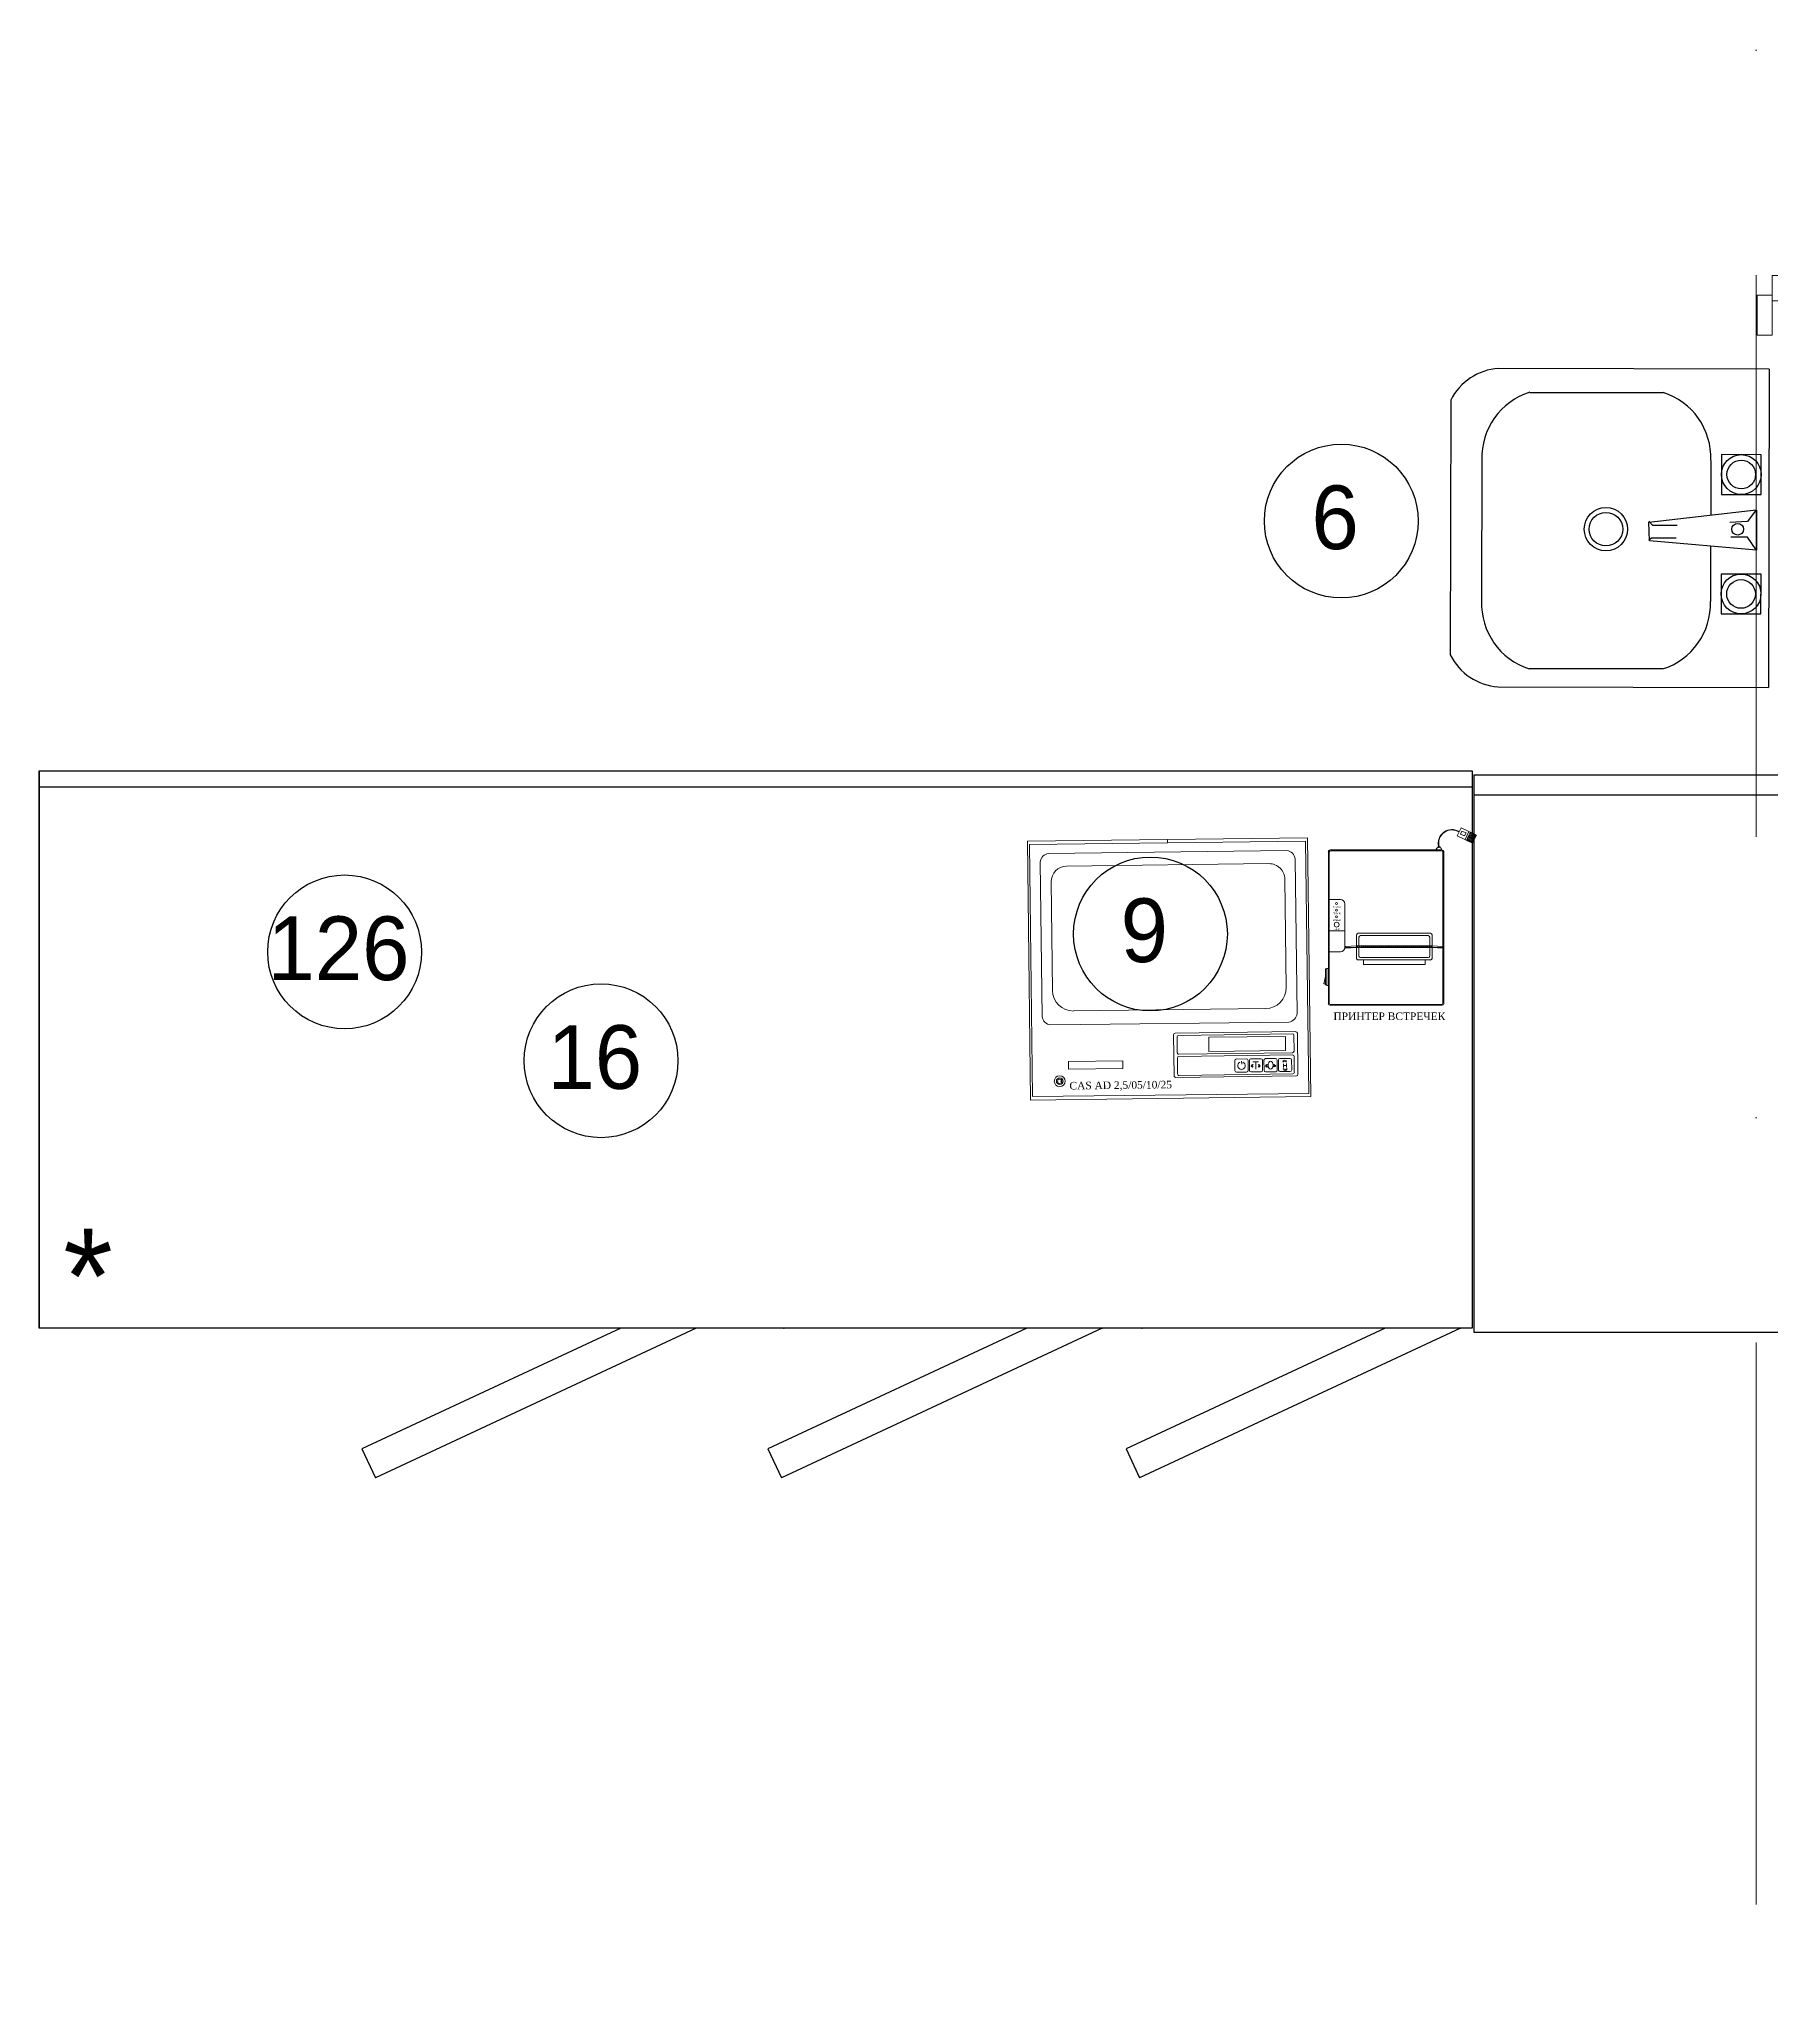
# Model space of a CAD drawing. Header units: millimetres. Extents: x -34838 to 729576, y -214038 to 121482.
# Drawn here: x 602023 to 604198, y -46741 to -44273 of the extents above; entities that cross this region are included whole.
import ezdxf
from ezdxf.enums import TextEntityAlignment as Align

# ---------------------------------------------------------------- set-up
doc = ezdxf.new("R2010")
doc.units = ezdxf.units.MM
doc.header["$MEASUREMENT"] = 0
doc.linetypes.add('DASHEDX2', pattern=[38.1, 25.4, -12.7])
doc.linetypes.add('Штрихпунктирная', pattern=[1340.555525, 705.555534, -352.777767, 0, -282.222223])
for name, color, linetype in [('OBORUD-Plosk', 1, 'Continuous'), ('OBORUD-Testi', 2, 'Continuous'), ('А _ ОСІ КООРДИНАЦІЙНІ.3D', 7, 'Continuous'), ('Двери ARCHICAD', 7, 'Continuous')]:
    doc.layers.add(name, color=color, linetype=linetype)
for name, color, linetype, lineweight in [('S-Prof__Обладнання__Ваги', 243, 'Continuous', 5), ('А _ ОСІ КООРДИНАЦІЙНІ.3D_Ном._пера__105', 7, 'Continuous', 13), ('А _ ОСІ КООРДИНАЦІЙНІ.3D_Ном._пера__25', 7, 'Continuous', 0), ('Двери ARCHICAD_Ном._пера__1', 7, 'Continuous', 13), ('Двери ARCHICAD_Ном._пера__23', 7, 'Continuous', 20), ('Двери ARCHICAD_Ном._пера__27', 7, 'Continuous', 35), ('Двери ARCHICAD_Ном._пера__3', 7, 'Continuous', 15), ('Облікове обладнання', 52, 'Continuous', 5)]:
    doc.layers.add(name, color=color, linetype=linetype, lineweight=lineweight)
doc.styles.add('ROMANS', font='romans', dxfattribs={"height": 12})
doc.styles.add('Артишок размер', font='Times New Roman.ttf')
doc.styles.add('СГЕНЕРИР_СТИЛЬ_1', font='Arial.ttf')

# ---------------------------------------------------------------- blocks, each defined once
blk = doc.blocks.new('Стандартный Маркер Сетки_3')
at = {"layer": 'А _ ОСІ КООРДИНАЦІЙНІ.3D_Ном._пера__105', "color": 7, "linetype": 'Штрихпунктирная', "lineweight": 13}
blk.add_line((600, 0), (18299.2, 0), dxfattribs=at)
at = {"layer": 'А _ ОСІ КООРДИНАЦІЙНІ.3D_Ном._пера__25', "color": 7, "lineweight": 0, "style": 'СГЕНЕРИР_СТИЛЬ_1'}
blk.add_attdef('AC_MarkerText_1', text='', height=700, rotation=90, dxfattribs=at).set_placement((19899.2, 40), align=Align.MIDDLE_CENTER)
blk = doc.blocks.new('Металлическая Дверь 22_7')
at = {"layer": 'Двери ARCHICAD_Ном._пера__1', "color": 7, "linetype": 'Continuous', "lineweight": 13}
blk.add_arc((480, 0), 960, 148.0002, 180, dxfattribs=at)
at = {"layer": 'Двери ARCHICAD_Ном._пера__23', "color": 7, "linetype": 'Continuous', "lineweight": 20}
for p, q in [((-480, 0), (-500, 0)), ((-500, 0), (-500, -100)), ((-480, -40), (-480, 0)), ((500, 0), (480, 0)), ((480, 0), (480, -40)), ((500, -100), (500, 0)), ((-468, -40), (-480, -40)), ((-468, -100), (-468, -40)), ((480, -40), (468, -40)), ((468, -40), (468, -100)), ((-500, -100), (-468, -100)), ((468, -100), (500, -100))]:
    blk.add_line(p, q, dxfattribs=at)
at = {"layer": 'Двери ARCHICAD_Ном._пера__27', "color": 7, "linetype": 'Continuous', "lineweight": 35}
for p, q in [((-500, 0), (-500, 40)), ((-500, 0), (-500, 40)), ((500, 0), (500, 40)), ((500, 0), (500, 40)), ((-500, -80), (-500, 0)), ((-500, -80), (-500, 0)), ((500, -80), (500, 0)), ((500, -80), (500, 0))]:
    blk.add_line(p, q, dxfattribs=at)
at = {"layer": 'Двери ARCHICAD_Ном._пера__3', "color": 7, "linetype": 'Continuous', "lineweight": 15}
for p, q in [((-355.3, 474.8), (-334.1, 508.7)), ((-334.1, 508.7), (480, 0)), ((458.8, -33.9), (-355.3, 474.8)), ((-493, 79), (-543, 79)), ((-543, 79), (-543, 60)), ((-493, 60), (-493, 79)), ((543, 79), (493, 79)), ((493, 79), (493, 60)), ((543, 60), (543, 79)), ((-543, 60), (-493, 60)), ((-481, 60), (-500, 60)), ((-500, 60), (-500, 0)), ((-481, 0), (-481, 60)), ((500, 60), (481, 60)), ((481, 60), (481, 0)), ((493, 60), (543, 60)), ((500, 0), (500, 60)), ((-500, 0), (-481, 0)), ((480, 0), (458.8, -33.9)), ((481, 0), (500, 0)), ((-493, -100), (-543, -100)), ((-543, -100), (-543, -119)), ((-543, -119), (-493, -119)), ((-493, -119), (-493, -100)), ((543, -100), (493, -100)), ((493, -100), (493, -119)), ((493, -119), (543, -119)), ((543, -119), (543, -100))]:
    blk.add_line(p, q, dxfattribs=at)
blk = doc.blocks.new('T11A')
at = {"layer": 'OBORUD-Plosk'}
for p, q in [((0, -70), (0, 0)), ((110, 0), (0, 0)), ((110, 0), (110, -70)), ((110, -2.5), (0, -2.5)), ((110, -70), (0, -70))]:
    blk.add_line(p, q, dxfattribs=at)
at = {"layer": 'OBORUD-Testi', "style": 'ROMANS'}
for tag, p, flags in [('MOD', (0, 33.5), 9), ('AREA', (0, 14.07), 1)]:
    blk.add_attdef(tag, p, '', height=12, dxfattribs=dict(at, flags=flags))
blk.add_attdef('POS', text='', height=12, dxfattribs=at).set_placement((16, -85), align=Align.MIDDLE)
blk = doc.blocks.new('(А) весы CAS AD')
for p, q in [((-176, -325), (-176, 0)), ((-176, 0), (176, 0)), ((0, 0), (0, -4.2)), ((176, 0), (176, -325)), ((-173.5, -4.2), (-173.5, -320.8)), ((-173.5, -4.2), (173.5, -4.2)), ((149.6, -15.6), (-149.6, -15.6)), ((173.5, -320.8), (173.5, -4.2)), ((-160.1, -220.2), (-160.1, -26.5)), ((-127.1, -31.8), (127, -31.8)), ((160.1, -220.2), (160.1, -26.5)), ((-146.7, -51.5), (-146.7, -187.7)), ((146.7, -51.5), (146.7, -187.7)), ((-120.7, -213.8), (120.7, -213.8)), ((149.6, -231.1), (-149.6, -231.1)), ((4.7, -296.9), (4.6, -245.3)), ((6.6, -243.4), (158.3, -243.1)), ((11, -246.1), (153.9, -245.8)), ((160.3, -245.1), (160.3, -296.7)), ((9.1, -267.8), (9.1, -248)), ((153.9, -269.6), (11.1, -269.8)), ((48.8, -266.7), (48.8, -248.9)), ((145.2, -248.9), (48.8, -248.9)), ((145.2, -266.7), (48.8, -266.7)), ((145.2, -248.9), (145.2, -266.7)), ((155.8, -247.7), (155.8, -267.7)), ((-127.8, -277.4), (-59.4, -277.4)), ((-127.8, -277.4), (-127.8, -286.9)), ((-59.4, -286.9), (-127.8, -286.9)), ((-59.4, -277.4), (-59.4, -286.9)), ((9.2, -294.5), (9.2, -274.5)), ((11.1, -272.6), (153.9, -272.3)), ((153.9, -296.1), (11.1, -296.5)), ((81.3, -278.5), (81.3, -291.2)), ((95.8, -276.6), (83.2, -276.6)), ((95.9, -293.1), (83.2, -293.1)), ((89.8, -279.5), (89.8, -283.1)), ((97.8, -278.5), (97.8, -291.2)), ((99.5, -278.5), (99.5, -291.2)), ((114.1, -276.6), (101.5, -276.6)), ((114.1, -293.1), (101.5, -293.1)), ((101.9, -285.6), (103.5, -283.9)), ((101.9, -285.6), (103.5, -287.2)), ((102.6, -285.6), (104.2, -283.9)), ((102.6, -285.6), (104.2, -287.2)), ((103.7, -280.4), (111, -280.4)), ((107.5, -289.8), (107.5, -280.4)), ((112.3, -285.5), (110.6, -283.9)), ((112.3, -285.5), (110.6, -287.2)), ((113, -285.5), (111.3, -283.9)), ((113, -285.5), (111.3, -287.2)), ((116, -278.5), (116, -291.2)), ((117.8, -278.5), (117.8, -291.2)), ((119.5, -285.6), (121.1, -283.9)), ((119.5, -285.6), (121.1, -287.2)), ((132.4, -276.6), (119.7, -276.6)), ((132.4, -293.1), (119.7, -293.1)), ((120.7, -285.6), (122.3, -283.9)), ((120.7, -285.6), (122.3, -287.2)), ((131.3, -285.6), (129.7, -283.9)), ((131.3, -285.6), (129.7, -287.2)), ((132.5, -285.6), (130.8, -283.9)), ((132.5, -285.6), (130.8, -287.2)), ((134.3, -278.5), (134.3, -291.2)), ((136.1, -278.5), (136.1, -291.2)), ((150.7, -276.6), (138, -276.6)), ((150.7, -293.1), (138, -293.1)), ((142.2, -283.2), (142.2, -283.2)), ((142.2, -283.2), (142.2, -288)), ((142.2, -285.4), (146.1, -285.4)), ((146.1, -283.2), (146.1, -288)), ((152.6, -278.5), (152.6, -291.2)), ((155.8, -274.3), (155.8, -294.2)), ((-173.5, -320.8), (173.5, -320.8)), ((158.4, -298.6), (6.6, -298.9)), ((176, -325), (-176, -325))]:
    blk.add_line(p, q)
for radius in [6.86, 4.18, 2.71]:
    blk.add_circle((-139, -301.8), radius)
for centre, radius, start, end in [((-148.4, -27.3), 11.7, 95.7714, 175.9861), ((148.4, -27.3), 11.7, 4.0139, 84.2286), ((-127, -51.5), 19.7, 90.1399, 180.1399), ((127, -51.5), 19.7, 359.8601, 89.8601), ((-120.6, -187.8), 26.1, 179.8601, 269.8601), ((120.6, -187.8), 26.1, 270.1399, 0.1399), ((-148.4, -219.4), 11.7, 184.0139, 264.2286), ((148.4, -219.4), 11.7, 275.7714, 355.9861), ((6.6, -245.3), 1.92, 90.1399, 180.1399), ((11, -248), 1.92, 90.1399, 180.1399), ((153.9, -247.7), 1.92, 0.1399, 90.1399), ((158.3, -245.1), 1.92, 0.1399, 90.1399), ((11.1, -267.9), 1.92, 180.1399, 270.1399), ((153.9, -267.7), 1.92, 270.1399, 0.1399), ((11.1, -274.5), 1.92, 90.1399, 180.1399), ((11.1, -294.5), 1.92, 180.1399, 270.1399), ((83.2, -278.5), 1.92, 89.8601, 179.8601), ((83.2, -291.2), 1.92, 179.8601, 269.8601), ((89.5, -285), 4.75, 112.8898, 67.1102), ((95.9, -278.5), 1.92, 0.1399, 90.1399), ((95.9, -291.2), 1.92, 270.1399, 0.1399), ((101.5, -278.5), 1.92, 89.8601, 179.8601), ((101.5, -291.2), 1.92, 179.8601, 269.8601), ((114.1, -278.5), 1.92, 0.1399, 90.1399), ((114.1, -291.2), 1.92, 270.1399, 0.1399), ((119.7, -278.5), 1.92, 89.8601, 179.8601), ((119.7, -291.2), 1.92, 179.8601, 269.8601), ((132.4, -278.5), 1.92, 0.1399, 90.1399), ((132.4, -291.2), 1.92, 270.1399, 0.1399), ((138, -278.5), 1.92, 89.8601, 179.8601), ((138, -291.2), 1.92, 179.8601, 269.8601), ((143.8, -282.3), 3.5, 45.7352, 133.3298), ((143.8, -283.7), 3.5, 45.7352, 133.3298), ((144.4, -286.9), 3.5, 225.7352, 313.3298), ((144.4, -288.2), 3.5, 225.7352, 313.3298), ((150.7, -278.5), 1.92, 0.1399, 90.1399), ((150.7, -291.2), 1.92, 270.1399, 0.1399), ((153.9, -274.3), 1.92, 0.1399, 90.1399), ((153.9, -294.2), 1.92, 270.1399, 0.1399), ((6.6, -296.9), 1.92, 180.1399, 270.1399), ((158.4, -296.7), 1.92, 270.1399, 0.1399)]:
    blk.add_arc(centre, radius, start, end)
blk.add_ellipse((126.1, -284.9), major_axis=(0.02, -4.9), ratio=0.653906, start_param=-1.570796, end_param=4.712389)
blk.add_ellipse((-137.1, -301.8), major_axis=(0, -0.835), ratio=0.465583)
at = {"style": 'Артишок размер'}
blk.add_text('CAS AD 2,5/05/10/25', height=9.5, dxfattribs=at).set_placement((-126.8, -312.4))
blk = doc.blocks.new('Артишок принтер встречек')
for p, q in [((94, 28), (89.2, 17.8)), ((113.2, 18.7), (94, 28)), ((-70.7, 0), (70.3, 0)), ((-70.7, 0), (70.3, 0)), ((0, -1), (0, 0)), ((89.2, 17.8), (108.3, 8.6)), ((95.1, 23.8), (93.3, 20)), ((93.3, 20), (98.4, 17.6)), ((100.2, 21.4), (95.1, 23.8)), ((98.4, 17.6), (100.2, 21.4)), ((99, 13.1), (103.8, 23.3)), ((108.3, 8.6), (100.8, 12.2)), ((101.2, 13.2), (101.6, 14.1)), ((108.8, 9.5), (101.2, 13.2)), ((109.2, 10.4), (101.6, 14.1)), ((102.1, 15), (102.5, 15.9)), ((109.7, 11.4), (102.1, 15)), ((110.1, 12.3), (102.5, 15.9)), ((103, 16.9), (103.4, 17.8)), ((110.6, 13.2), (103, 16.9)), ((111, 14.1), (103.4, 17.8)), ((103.9, 18.7), (104.3, 19.6)), ((111.4, 15.1), (103.9, 18.7)), ((111.9, 16), (104.3, 19.6)), ((104.7, 20.5), (105.2, 21.5)), ((112.3, 16.9), (104.7, 20.5)), ((112.8, 17.8), (105.2, 21.5)), ((113.2, 18.7), (105.6, 22.4)), ((113.2, 18.7), (108.3, 8.6)), ((-72.7, -193), (-72.7, -2)), ((-71.6, -3), (-71.6, -192)), ((-69.6, -1), (69.1, -1)), ((71.1, -3), (71.1, -121.3)), ((72.3, -2), (72.3, -193)), ((-57.7, -62.1), (-71.6, -62.1)), ((-52.1, -67.7), (-52.1, -122.3)), ((-71.6, -101.7), (-52.1, -101.7)), ((-52.1, -122.3), (-50.9, -121.3)), ((-37.4, -122.3), (-52.1, -122.3)), ((-52.1, -122.3), (-50.9, -123.3)), ((-50.9, -121.3), (-37.4, -120.2)), ((-50.9, -123.3), (-37.4, -122.3)), ((-37.4, -136.1), (-37.4, -106.5)), ((-37.4, -120.2), (57.6, -120.2)), ((57.6, -122.3), (-37.4, -122.3)), ((-35.4, -104.5), (55.6, -104.5)), ((-34.4, -109.5), (-34.4, -133.1)), ((-32.4, -107.5), (52.6, -107.5)), ((44, -121.4), (42.9, -122.3)), ((54.6, -109.5), (54.6, -133.1)), ((57.6, -136.1), (57.6, -106.5)), ((71.1, -121.3), (57.6, -120.2)), ((57.6, -122.3), (72.3, -122.3)), ((71.1, -123.3), (57.6, -122.3)), ((72.3, -122.3), (71.1, -121.3)), ((72.3, -122.3), (71.1, -123.3)), ((71.1, -192), (71.1, -123.3)), ((71.2, -121.4), (72.3, -122.3)), ((-71.6, -127.9), (-57.7, -127.9)), ((-35.4, -138.1), (10.1, -138.1)), ((-32.4, -135.1), (52.6, -135.1)), ((-28.6, -143.7), (-28.6, -138.1)), ((-28.6, -143.7), (10.1, -143.7)), ((10.1, -138.1), (55.6, -138.1)), ((10.1, -143.7), (48.8, -143.7)), ((48.8, -143.7), (48.8, -138.1)), ((-78.5, -168.2), (-76.3, -158.7)), ((-76.3, -168.2), (-78.5, -168.2)), ((-76.3, -169.4), (-76.3, -149.4)), ((-76.3, -149.4), (-74.6, -149.4)), ((-74.6, -169.4), (-76.3, -169.4)), ((-74.6, -149.4), (-74.6, -148.7)), ((-74.6, -148.7), (-72.7, -148.7)), ((-74.6, -149.4), (-74.6, -169.4)), ((-74.6, -169.4), (-74.6, -170.1)), ((-74.6, -170.1), (-72.7, -170.1)), ((70.3, -195), (-70.7, -195)), ((-69.6, -194), (69.1, -194))]:
    blk.add_line(p, q)
for centre, radius in [((-62.4, -67.3), 1.24), ((-62.3, -93.8), 3.07), ((-62.4, -75.7), 1.24), ((-62.4, -84.1), 1.24)]:
    blk.add_circle(centre, radius)
for centre, radius, start, end in [((82.4, 8.6), 17.1, 57.1618, 193.9083), ((82.5, 8.5), 16.7, 57.5376, 193.9035), ((-70.6, -2.2), 2.18, 94.5752, 175.4248), ((-69.4, -3.1), 2.18, 94.5752, 175.4248), ((68.9, -3.1), 2.18, 4.5752, 85.4248), ((70.1, -2.2), 2.18, 4.5752, 85.4248), ((-58.2, -68.2), 6.19, 5.2446, 84.7554), ((-58.2, -121.7), 6.19, 275.2446, 354.7554), ((-35.1, -106.8), 2.28, 96.6979, 173.3021), ((-32.1, -109.8), 2.3, 96.626, 172.9544), ((52.3, -109.8), 2.3, 7.0456, 83.374), ((55.3, -106.8), 2.28, 6.6979, 83.3021), ((-35.1, -135.9), 2.28, 186.6979, 263.3021), ((-32.1, -132.9), 2.3, 187.0456, 263.374), ((52.3, -132.9), 2.3, 276.626, 352.9544), ((55.3, -135.9), 2.28, 276.6979, 353.3021), ((-70.6, -192.8), 2.18, 184.5752, 265.4248), ((-69.4, -191.9), 2.18, 184.5752, 265.4248), ((68.9, -191.9), 2.18, 274.5752, 355.4248), ((70.1, -192.8), 2.18, 274.5752, 355.4248)]:
    blk.add_arc(centre, radius, start, end)
for centre, major_axis, ratio, start_param, end_param in [((66.2, 0), (-3.67, 0), 0.815771, 3.141593, 6.283185), ((66.2, 2.6), (0, 1.94), 0.980128, -1.570796, 1.570796)]:
    blk.add_ellipse(centre, major_axis=major_axis, ratio=ratio, start_param=start_param, end_param=end_param)
for points in [[(-37.4, -122.3), (-34.9, -120.2), (-32.4, -122.3), (-29.9, -120.2), (-27.4, -122.3), (-24.9, -120.2), (-22.4, -122.3), (-19.9, -120.2), (-17.4, -122.3), (-14.9, -120.2), (-12.4, -122.3), (-9.9, -120.2), (-7.4, -122.3), (-4.9, -120.2), (-2.4, -122.3), (0.1, -120.2), (2.6, -122.3), (5.1, -120.2), (7.6, -122.3), (10.1, -120.2), (12.6, -122.3), (15.1, -120.2), (17.6, -122.3), (20.1, -120.2), (22.6, -122.3), (25.1, -120.2), (27.6, -122.3), (30.1, -120.2), (32.6, -122.3), (35.1, -120.2), (37.6, -122.3), (40.1, -120.2), (42.6, -122.3), (45.1, -120.2), (47.6, -122.3), (50.1, -120.2), (52.6, -122.3), (55.1, -120.2), (57.6, -122.3)], [(-37.4, -120.2), (-34.9, -122.3), (-32.4, -120.2), (-29.9, -122.3), (-27.4, -120.2), (-24.9, -122.3), (-22.4, -120.2), (-19.9, -122.3), (-17.4, -120.2), (-14.9, -122.3), (-12.4, -120.2), (-9.9, -122.3), (-7.4, -120.2), (-4.9, -122.3), (-2.4, -120.2), (0.1, -122.3), (2.6, -120.2), (5.1, -122.3), (7.6, -120.2), (10.1, -122.3), (12.6, -120.2), (15.1, -122.3), (17.6, -120.2), (20.1, -122.3), (22.6, -120.2), (25.1, -122.3), (27.6, -120.2), (30.1, -122.3), (32.6, -120.2), (35.1, -122.3), (37.6, -120.2), (40.1, -122.3), (42.6, -120.2), (45.1, -122.3), (47.6, -120.2), (50.1, -122.3), (52.6, -120.2), (55.1, -122.3), (57.6, -120.2)]]:
    blk.add_spline(points, degree=3)
at = {"style": 'Артишок размер'}
for s, height, p in [('POWER', 2, (-67.2, -72.6)), ('ERROR', 2, (-67, -80.9)), ('PAPER', 2, (-66.8, -89)), ('FEED', 2, (-66.2, -100.3)), ('ПРИНТЕР ВСТРЕЧЕК', 9.5, (-66.3, -213.5))]:
    blk.add_text(s, height=height, dxfattribs=at).set_placement(p)

msp = doc.modelspace()

# ---------------------------------------------------------------- linework, layer by layer
at = {"color": 1}
for p, q in [((604196.2, -44686.7), (603856.2, -44685.9)), ((604196.2, -44686.7), (604195.5, -45086.7)), ((603895.5, -44716), (604062.9, -44716.3)), ((603796.1, -44725.8), (603795.6, -45045.8)), ((604136.1, -44794.2), (604136.1, -44844.2)), ((604186.1, -44794.3), (604136.1, -44794.2)), ((604186.1, -44844.3), (604186.1, -44794.3)), ((603835.3, -44800.9), (603835, -44978)), ((603835.3, -44800.9), (603835, -44978)), ((604122.8, -44801.4), (604122.7, -44870.1)), ((604136.1, -44844.2), (604186.1, -44844.3)), ((604044.9, -44879.1), (604179.9, -44863.4)), ((604179.9, -44863.4), (604168.9, -44878.1)), ((604180.4, -44864), (604180.4, -44914)), ((604044.9, -44877.9), (604049.8, -44882.8)), ((604046, -44902.4), (604044.9, -44879.1)), ((604049.8, -44882.8), (604080.5, -44882.9)), ((604168.9, -44878.1), (604146.8, -44879.3)), ((604044.8, -44901.2), (604048.5, -44898.8)), ((604180.4, -44914), (604046, -44902.4)), ((604048.5, -44898.8), (604079.2, -44898.8)), ((604122.6, -44909), (604122.5, -44978.5)), ((604168.8, -44897.7), (604147.9, -44897.7)), ((604179.8, -44913.7), (604168.8, -44897.7)), ((604135.9, -44944.2), (604135.8, -44994.2)), ((604185.9, -44944.3), (604135.9, -44944.2)), ((604185.8, -44994.3), (604185.9, -44944.3)), ((604135.8, -44994.2), (604185.8, -44994.3)), ((604062.3, -45063.4), (603894.9, -45063.1)), ((603855.5, -45085.9), (604195.5, -45086.7))]:
    msp.add_line(p, q, dxfattribs=at)
msp.add_line((602023.3, -45191.3), (602023.3, -45891.3))
at = {"color": 6}
for centre in [(603658.7, -44877.6), (603419, -45396.2), (602728.9, -45555.4)]:
    msp.add_circle(centre, 96.6, dxfattribs=at)
at = {"color": 1}
for centre, radius in [((604161.1, -44819.2), 25), ((604161.1, -44819.2), 18), ((603991.1, -44887.8), 27.2), ((603991.1, -44887.8), 21.1), ((604156.6, -44887.9), 7.37), ((604160.8, -44969.2), 25), ((604160.8, -44969.2), 18)]:
    msp.add_circle(centre, radius, dxfattribs=at)
at = {"color": 3}
msp.add_circle((602406.8, -45418.7), 96.6, dxfattribs=at)
at = {"color": 1}
for centre, radius, start, end in [((603861.5, -44759.1), 73.4, 94.1706, 153.0053), ((603921.1, -44797.8), 85.8, 107.349, 182.0116), ((604037.1, -44798), 85.8, 357.7842, 72.4468), ((603920.7, -44981.3), 85.8, 177.7842, 252.4468), ((604036.7, -44981.5), 85.8, 287.349, 2.0116), ((603861.1, -45012.7), 73.4, 206.7905, 265.6251)]:
    msp.add_arc(centre, radius, start, end, dxfattribs=at)
at = {"layer": 'OBORUD-Plosk'}
for p, q in [((602023.3, -45191.3), (603823.3, -45191.3)), ((602023.3, -45891.3), (602023.3, -45191.3)), ((603823.3, -45191.3), (603823.3, -45891.3)), ((602023.3, -45211.3), (603823.3, -45211.3)), ((603823.3, -45891.3), (602023.3, -45891.3)), ((602753.7, -45891.3), (602428.5, -46042.9)), ((602848.3, -45891.3), (602445.4, -46079.1)), ((603263.7, -45891.3), (602938.5, -46042.9)), ((603358.3, -45891.3), (602955.4, -46079.1)), ((603713.7, -45891.3), (603388.5, -46042.9)), ((603808.3, -45891.3), (603405.4, -46079.1)), ((602428.5, -46042.9), (602445.4, -46079.1)), ((602938.5, -46042.9), (602955.4, -46079.1)), ((603388.5, -46042.9), (603405.4, -46079.1))]:
    msp.add_line(p, q, dxfattribs=at)
for p in [(602958.3, -45891.3), (603358.3, -45891.3), (603408.3, -45891.3), (603808.3, -45891.3)]:
    msp.add_point(p, dxfattribs=at)

# ---------------------------------------------------------------- block references
at = {"layer": 'OBORUD-Plosk', "color": 1, "linetype": 'DASHEDX2', "xscale": -10, "yscale": 10, "zscale": 10}
msp.add_blockref('T11A', (604925.3, -45196.3), dxfattribs=at)
at = {"layer": 'S-Prof__Обладнання__Ваги', "rotation": 0.6858774995444844}
msp.add_blockref('(А) весы CAS AD', (603440.4, -45277.6), dxfattribs=at)
at = {"layer": 'А _ ОСІ КООРДИНАЦІЙНІ.3D', "color": 7, "linetype": 'Continuous', "lineweight": 60, "zscale": 1000, "rotation": 270}
msp.add_blockref('Стандартный Маркер Сетки_3', (604180, -41287.4), dxfattribs=at)
at = {"layer": 'Двери ARCHICAD', "color": 7, "linetype": 'Continuous', "lineweight": 18, "zscale": 1000, "rotation": 270}
msp.add_blockref('Металлическая Дверь 22_7', (604300, -44101.1), dxfattribs=at)
at = {"layer": 'Облікове обладнання'}
msp.add_blockref('Артишок принтер встречек', (603715.2, -45290.7), dxfattribs=at)

# ---------------------------------------------------------------- texts
at = {"color": 6, "char_height": 80, "attachment_point": 1}
for s, insert in [('\\pxqc;6', (603423.4, -44832.9)), ('\\pxqc;9', (603183.7, -45351.5)), ('\\pxqc;16', (602493.5, -45510.7))]:
    msp.add_mtext_dynamic_manual_height_columns(s, width=455.137, gutter_width=12.5, heights=[80], dxfattribs=dict(at, insert=insert))
at = {"color": 3, "insert": (602171.5, -45374.1), "char_height": 80, "attachment_point": 1}
msp.add_mtext_dynamic_manual_height_columns('\\pxqc;126', width=455.137, gutter_width=12.5, heights=[44.7], dxfattribs=at)
at = {"layer": 'OBORUD-Plosk'}
msp.add_text('*', height=120, dxfattribs=at).set_placement((602053.3, -45886.1))

doc.saveas('drawing.dxf')
